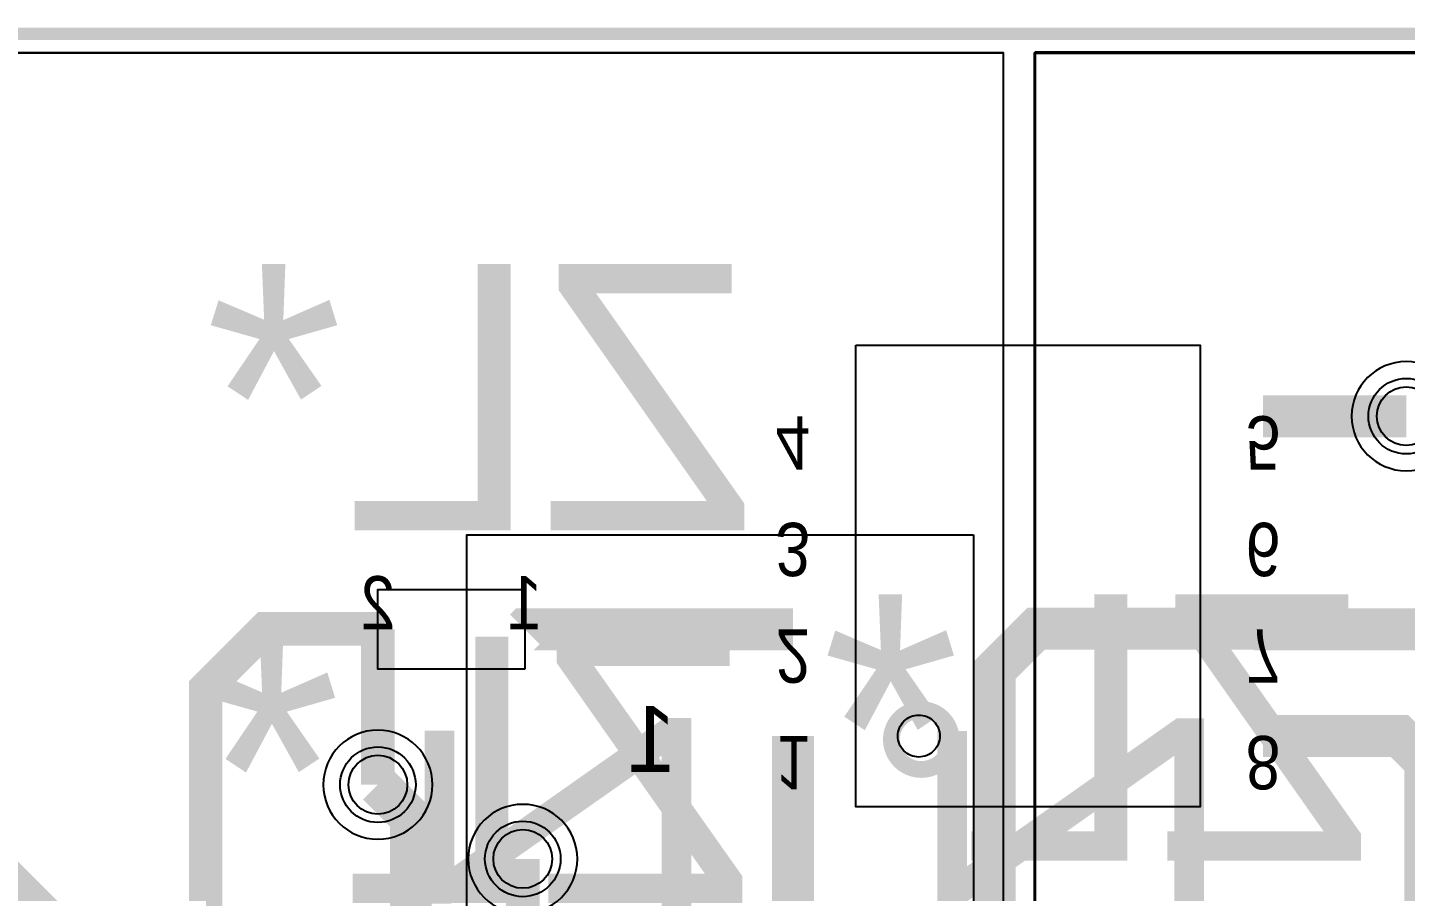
# Model space of a CAD drawing. Extents: x -41 to 146, y -37 to 163.
# Drawn here: x 56 to 72.41, y 107.98 to 118.28 of the extents above; entities that cross this region are included whole.
import ezdxf
from ezdxf.enums import TextEntityAlignment as Align

# ---------------------------------------------------------------- set-up
doc = ezdxf.new("R2010")
doc.units = 0
for name, color, linetype in [('BOARD_GEOMETRY_OUTLINE', 3, 'CONTINUOUS'), ('ETCH_BOTTOM', 7, 'CONTINUOUS'), ('ETCH_GND', 5, 'CONTINUOUS'), ('ETCH_PWR', 6, 'CONTINUOUS'), ('ETCH_TOP', 4, 'CONTINUOUS'), ('MANUFACTURING_NO_PROBE_BOTTOM', 8, 'CONTINUOUS'), ('PACKAGE_GEOMETRY_ASSEMBLY_TOP', 12, 'CONTINUOUS'), ('PACKAGE_GEOMETRY_PIN_NUMBER', 10, 'CONTINUOUS'), ('PIN_SOLDERMASK_BOTTOM', 17, 'CONTINUOUS'), ('PIN_SOLDERMASK_TOP', 18, 'CONTINUOUS'), ('REF_DES_SILKSCREEN_TOP', 24, 'CONTINUOUS')]:
    doc.layers.add(name, color=color, linetype=linetype)

# ---------------------------------------------------------------- blocks, each defined once
blk = doc.blocks.new('VIA0700X0300')
at = {"layer": 'ETCH_BOTTOM'}
blk.add_circle((0, 0), 0.35, dxfattribs=at)
at = {"layer": 'ETCH_GND'}
blk.add_circle((0, 0), 0.35, dxfattribs=at)
at = {"layer": 'ETCH_PWR'}
blk.add_circle((0, 0), 0.35, dxfattribs=at)
at = {"layer": 'ETCH_TOP'}
blk.add_circle((0, 0), 0.35, dxfattribs=at)
at = {"layer": 'PIN_SOLDERMASK_BOTTOM'}
blk.add_circle((0, 0), 0.45, dxfattribs=at)
at = {"layer": 'PIN_SOLDERMASK_TOP'}
blk.add_circle((0, 0), 0.45, dxfattribs=at)
blk = doc.blocks.new('F56')
at = {"layer": 'PACKAGE_GEOMETRY_ASSEMBLY_TOP'}
blk.add_lwpolyline([(0, -0.475), (1.75, -0.475), (1.75, 0.475), (0, 0.475)], close=True, dxfattribs=at)
at = {"layer": 'REF_DES_SILKSCREEN_TOP', "width": 0.991811}
blk.add_text('ZL*', height=3.175, dxfattribs=at).set_placement((-2.747, 1.179))
blk = doc.blocks.new('F30')
at = {"layer": 'PACKAGE_GEOMETRY_ASSEMBLY_TOP'}
blk.add_lwpolyline([(0.75, -4.655), (4.85, -4.655), (4.85, 0.845), (0.75, 0.845)], close=True, dxfattribs=at)
blk.add_lwpolyline([(1.5, 0.25, 0.414214), (1.25, 0, 0.414214), (1.5, -0.25, 0.414214), (1.75, 0, 0.414214), (1.5, 0.25)], format="xyb", close=True, dxfattribs=at)

msp = doc.modelspace()

# ---------------------------------------------------------------- linework, layer by layer
at = {"layer": 'BOARD_GEOMETRY_OUTLINE', "const_width": 0.15}
msp.add_lwpolyline([(106.2, 118.2), (-6, 118.2), (-6, 0), (106.2, 0)], close=True, dxfattribs=at)
at = {"layer": 'ETCH_BOTTOM'}
for points, const_width in [([(70.7141, 113.6449), (72.419, 113.6449)], 0.5), ([(60.1721, 111.1048), (60.1644, 111.1125), (58.8302, 111.1125), (58.1212, 110.4035), (58.1212, 107.363)], 0.4), ([(60.1721, 109.255), (60.1721, 111.1048)], 0.4), ([(65.1141, 111.1049), (61.9222, 111.1049), (61.9221, 111.1048)], 0.5), ([(70.7141, 111.1049), (70.7066, 111.1124), (68.0087, 111.1124), (67.5171, 110.6208), (67.5171, 107.1702)], 0.5), ([(74.2936, 111.1043), (70.7147, 111.1043), (70.7141, 111.1049)], 0.5), ([(65.1141, 109.8349), (65.1141, 107.4666), (65.0831, 107.4356)], 0.5), ([(71.1886, 107.4335), (72.3458, 107.4335), (72.6458, 107.7335), (72.6458, 109.5283), (72.3392, 109.8349), (70.7141, 109.8349)], 0.5), ([(56.2212, 107.363), (56.2212, 107.7238), (55.2853, 108.6597), (54.0025, 108.6597), (53.9882, 108.674)], 0.4), ([(61.8974, 106.6663), (61.8974, 108.371)], 0.4)]:
    msp.add_lwpolyline(points, dxfattribs=dict(at, const_width=const_width))
at = {"layer": 'ETCH_GND'}
msp.add_lwpolyline([(-5.8132, 0.2057), (-5.8132, 117.9754), (67.6195, 117.9754), (67.6195, 82.2524, -0.595218)], format="xyb", dxfattribs=at)
for points in [[(68.3418, 65.5629), (68.2695, 65.563), (67.9937, 65.563), (67.9937, 117.973), (105.8259, 117.973), (105.8259, 65.563), (81.1192, 65.563), (81.1192, 65.5629), (76.7231, 65.5629, -0.424065), (76.6217, 65.6677, 0.683078), (75.5091, 66.1461, -0.418711), (75.4368, 66.1461, 0.683078), (74.3242, 65.6677, -0.424065), (74.2228, 65.5629)], [(60.1721, 109.9051, 1), (60.1721, 108.6049, 1)]]:
    msp.add_lwpolyline(points, format="xyb", close=True, dxfattribs=at)
at = {"layer": 'ETCH_PWR'}
msp.add_lwpolyline([(-5.8131, 21.8435), (-5.8131, 117.9762), (35.9201, 117.9762), (35.9201, 117.9758), (67.6199, 117.9758), (67.6199, 105.6335, -0.738455), (67.4347, 105.5765, 3.245531), (67.4347, 104.8447, -0.738455), (67.6199, 104.7877), (67.6199, 82.2521, -0.595681)], format="xyb", dxfattribs=at)
msp.add_lwpolyline([(67.9913, 94.206), (67.9913, 117.9718), (105.8807, 117.9718), (105.8807, 13.6405)], dxfattribs=at)
for points in [[(72.419, 114.295, 1), (72.419, 112.9948, 1)], [(60.1721, 109.9051, 1), (60.1721, 108.6049, 1)], [(61.8974, 109.0211, 1), (61.8974, 107.7209, 1)]]:
    msp.add_lwpolyline(points, format="xyb", close=True, dxfattribs=at)
at = {"layer": 'ETCH_TOP'}
msp.add_lwpolyline([(68.0021, 65.5691), (68.0021, 117.9859), (105.8711, 117.9859), (105.8711, 65.5691), (76.7233, 65.5691, -0.421742), (76.6219, 65.6731, 0.193677), (76.4522, 66.1279), (76.4196, 66.1637), (76.6862, 66.4303), (77.4387, 66.4303), (77.4387, 69.0305), (73.5885, 69.0305), (73.5885, 66.4303), (74.3058, 66.4303), (74.5238, 66.2123), (74.5238, 66.1592), (74.5093, 66.1445, 0.202782), (74.324, 65.6731, -0.421742), (74.2226, 65.5691)], format="xyb", close=True, dxfattribs=at)
msp.add_lwpolyline([(67.2672, 112.2307), (67.2672, 86.0134), (61.2323, 86.0134), (61.2323, 112.2307)], close=True, dxfattribs=at)
at = {"layer": 'ETCH_TOP', "const_width": 0.5}
msp.add_lwpolyline([(58.9452, 78.6265), (58.9068, 78.6649), (58.9068, 86.2165), (60.5643, 87.874), (60.5643, 108.8628), (60.1721, 109.255)], dxfattribs=at)
at = {"layer": 'MANUFACTURING_NO_PROBE_BOTTOM', "const_width": 0.2}
msp.add_lwpolyline([(66.9994, 109.7925, 1), (66.2876, 109.7925, 1)], format="xyb", close=True, dxfattribs=at)

# ---------------------------------------------------------------- block references
at = {"xscale": -1}
for p in [(61.9221, 111.1048), (69.2671, 107.1702), (61.8974, 106.6663)]:
    msp.add_blockref('F56', p, dxfattribs=at)
for name, p, rotation in [('F30', (65.1141, 109.8349), 180), ('F56', (65.0831, 107.4356), 90), ('F56', (71.1886, 107.4335), 90), ('F56', (52.2382, 108.674), 180)]:
    msp.add_blockref(name, p, dxfattribs=dict(at, rotation=rotation))
at = {"layer": 'ETCH_TOP'}
for p in [(72.419, 113.6449), (44.9586, 109.7136), (38.4914, 109.7093), (60.1721, 109.255), (61.8974, 108.371), (44.8805, 107.4334), (54.7377, 106.713), (38.2928, 106.2272)]:
    msp.add_blockref('VIA0700X0300', p, dxfattribs=at)

# ---------------------------------------------------------------- texts
at = {"layer": 'MANUFACTURING_NO_PROBE_BOTTOM', "text_generation_flag": 2}
msp.add_text('1', height=0.7874, dxfattribs=at).set_placement((63.7239, 109.4065))
at = {"layer": 'PACKAGE_GEOMETRY_PIN_NUMBER', "text_generation_flag": 2, "width": 0.88}
for s, p in [('4', (65.1141, 113.6449)), ('5', (70.7141, 113.6449)), ('3', (65.1141, 112.3749)), ('6', (70.7141, 112.3749)), ('2', (65.1141, 111.1049)), ('7', (70.7141, 111.1049)), ('1', (65.1141, 109.8349)), ('8', (70.7141, 109.8349))]:
    msp.add_text(s, height=0.635, rotation=180, dxfattribs=at).set_placement(p, align=Align.CENTER)
for s, p in [('2', (60.1721, 111.1048)), ('1', (61.9221, 111.1048))]:
    msp.add_text(s, height=0.635, dxfattribs=at).set_placement(p, align=Align.CENTER)

doc.saveas('drawing.dxf')
